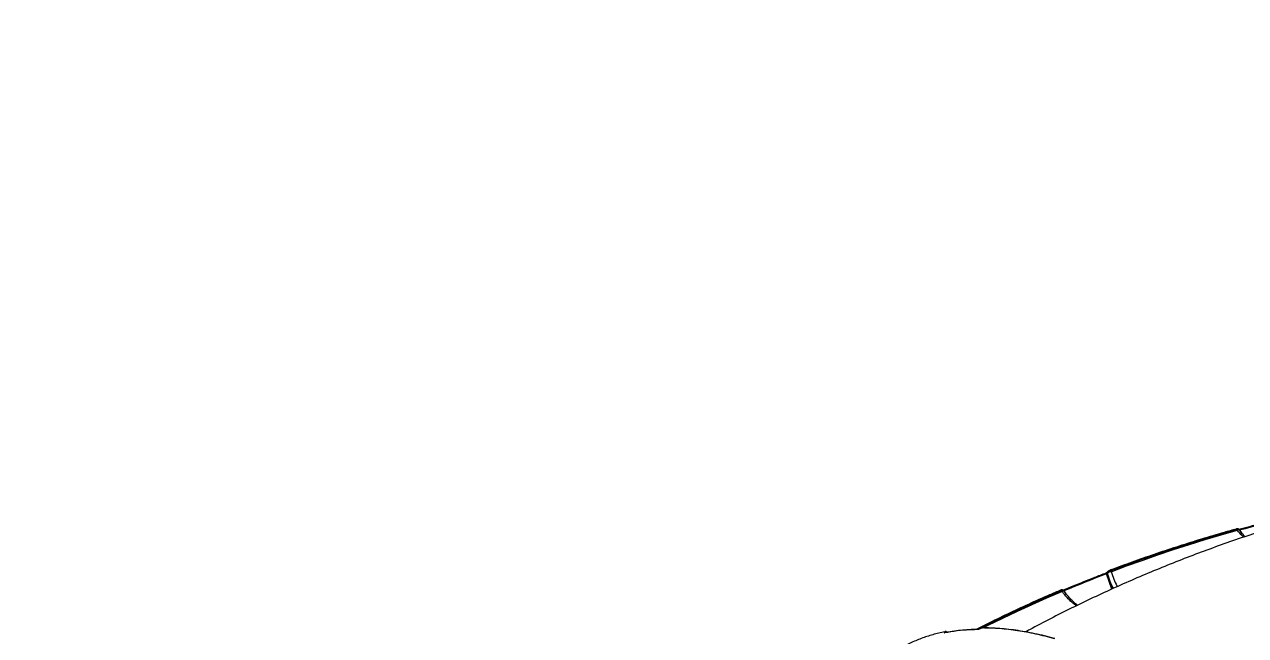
# Model space of a CAD drawing. Header units: millimetres. Extents: x -7245 to 6306, y -6696 to 5973.
# Drawn here: x 539 to 1463, y -1027 to -565 of the extents above; entities that cross this region are included whole.
import ezdxf

# ---------------------------------------------------------------- set-up
doc = ezdxf.new("R2010")
doc.units = ezdxf.units.MM
for name, color, linetype in [('DIKOM_ОБЪЕКТ', 7, 'Continuous'), ('DIKOM_РАЗМЕР_ЗОНА', 7, 'Continuous'), ('DIKOM_РАЗМЕР_ОБЪЕКТА', 7, 'Continuous')]:
    doc.layers.add(name, color=color, linetype=linetype)
doc.styles.add('style1', font='arial.ttf', dxfattribs={"width": 0.8})
doc.dimstyles.new('1-50', dxfattribs={"dimtxt": 300, "dimasz": 200, "dimexe": 100, "dimexo": 0, "dimgap": 100, "dimtad": 1, "dimtxsty": 'style1', "dimcen": 200, "dimclrd": 7, "dimclre": 7, "dimclrt": 7, "dimadec": 1, "dimazin": 2, "dimtfac": 1, "dimtmove": 0, "dimatfit": 2, "dimfxl": 0, "dimlwd": 25, "dimlwe": 18, "dimarcsym": 0})

# ---------------------------------------------------------------- blocks, each defined once
blk = doc.blocks.new('*D10')
at = {"layer": 'Defpoints', "color": 0, "transparency": 16777216}
for p in [(-4365.71, 2792.53), (4306.16, 475.6), (4306.16, -5965.27)]:
    blk.add_point(p, dxfattribs=at)
at = {"layer": 'DIKOM_РАЗМЕР_ОБЪЕКТА', "color": 7, "lineweight": 18, "transparency": 16777216}
for p, q in [((-4365.71, 2792.53), (-4365.71, -6065.27)), ((4306.16, 475.6), (4306.16, -6065.27))]:
    blk.add_line(p, q, dxfattribs=at)
at = {"layer": 'DIKOM_РАЗМЕР_ОБЪЕКТА', "color": 7, "lineweight": 25, "transparency": 16777216}
blk.add_line((-4165.71, -5965.27), (4106.16, -5965.27), dxfattribs=at)
at = {"layer": 'DIKOM_РАЗМЕР_ОБЪЕКТА', "color": 7, "transparency": 16777216}
for points in [[(-4165.71, -5931.93), (-4165.71, -5998.6), (-4365.71, -5965.27)], [(4106.16, -5931.93), (4106.16, -5998.6), (4306.16, -5965.27)]]:
    blk.add_solid(points, dxfattribs=at)
at = {"layer": 'DIKOM_РАЗМЕР_ОБЪЕКТА', "color": 7, "transparency": 16777216, "insert": (-85.78, -5712.1), "char_height": 300, "attachment_point": 5, "style": 'style1'}
blk.add_mtext('8650', dxfattribs=at)
blk = doc.blocks.new('*D11')
at = {"layer": 'Defpoints', "color": 0, "transparency": 16777216}
for p in [(-3472.32, 4472.83), (-6199.73, -2928.86), (1850.21, -2928.86)]:
    blk.add_point(p, dxfattribs=at)
at = {"layer": 'DIKOM_РАЗМЕР_ОБЪЕКТА', "color": 7, "lineweight": 18, "transparency": 16777216}
for p, q in [((-3472.32, 4472.83), (-6299.73, 4472.83)), ((1850.21, -2928.86), (-6299.73, -2928.86))]:
    blk.add_line(p, q, dxfattribs=at)
at = {"layer": 'DIKOM_РАЗМЕР_ОБЪЕКТА', "color": 7, "lineweight": 25, "transparency": 16777216}
blk.add_line((-6199.73, 4272.83), (-6199.73, -2728.86), dxfattribs=at)
at = {"layer": 'DIKOM_РАЗМЕР_ОБЪЕКТА', "color": 7, "transparency": 16777216}
for points in [[(-6233.06, 4272.83), (-6166.39, 4272.83), (-6199.73, 4472.83)], [(-6233.06, -2728.86), (-6166.39, -2728.86), (-6199.73, -2928.86)]]:
    blk.add_solid(points, dxfattribs=at)
at = {"layer": 'DIKOM_РАЗМЕР_ОБЪЕКТА', "color": 7, "transparency": 16777216, "insert": (-6452.9, 984.54), "char_height": 300, "attachment_point": 5, "rotation": 90, "style": 'style1'}
blk.add_mtext('7400', dxfattribs=at)
blk = doc.blocks.new('*D12')
at = {"layer": 'Defpoints', "color": 0, "transparency": 16777216}
for p in [(-5865.71, 123.34), (6306.18, -91.92), (6306.18, -6596.14)]:
    blk.add_point(p, dxfattribs=at)
at = {"layer": 'DIKOM_РАЗМЕР_ЗОНА', "color": 7, "lineweight": 18, "transparency": 16777216}
for p, q in [((-5865.71, 123.34), (-5865.71, -6696.14)), ((6306.18, -91.92), (6306.18, -6696.14))]:
    blk.add_line(p, q, dxfattribs=at)
at = {"layer": 'DIKOM_РАЗМЕР_ЗОНА', "color": 7, "lineweight": 25, "transparency": 16777216}
blk.add_line((-5665.71, -6596.14), (6106.18, -6596.14), dxfattribs=at)
at = {"layer": 'DIKOM_РАЗМЕР_ЗОНА', "color": 7, "transparency": 16777216}
for points in [[(-5665.71, -6562.81), (-5665.71, -6629.48), (-5865.71, -6596.14)], [(6106.18, -6562.81), (6106.18, -6629.48), (6306.18, -6596.14)]]:
    blk.add_solid(points, dxfattribs=at)
at = {"layer": 'DIKOM_РАЗМЕР_ЗОНА', "color": 7, "transparency": 16777216, "insert": (-71.19, -6342.97), "char_height": 300, "attachment_point": 5, "style": 'style1'}
blk.add_mtext('12150', dxfattribs=at)
blk = doc.blocks.new('*D13')
at = {"layer": 'Defpoints', "color": 0, "transparency": 16777216}
for p in [(-4231.86, 5972.83), (-6795, -4928.88), (1792.4, -4928.88)]:
    blk.add_point(p, dxfattribs=at)
at = {"layer": 'DIKOM_РАЗМЕР_ЗОНА', "color": 7, "lineweight": 18, "transparency": 16777216}
for p, q in [((-4231.86, 5972.83), (-6895, 5972.83)), ((1792.4, -4928.88), (-6895, -4928.88))]:
    blk.add_line(p, q, dxfattribs=at)
at = {"layer": 'DIKOM_РАЗМЕР_ЗОНА', "color": 7, "lineweight": 25, "transparency": 16777216}
blk.add_line((-6795, 5772.83), (-6795, -4728.88), dxfattribs=at)
at = {"layer": 'DIKOM_РАЗМЕР_ЗОНА', "color": 7, "transparency": 16777216}
for points in [[(-6828.33, 5772.83), (-6761.67, 5772.83), (-6795, 5972.83)], [(-6828.33, -4728.88), (-6761.67, -4728.88), (-6795, -4928.88)]]:
    blk.add_solid(points, dxfattribs=at)
at = {"layer": 'DIKOM_РАЗМЕР_ЗОНА', "color": 7, "transparency": 16777216, "insert": (-7048.17, 972.94), "char_height": 300, "attachment_point": 5, "rotation": 90, "style": 'style1'}
blk.add_mtext('10900', dxfattribs=at)

msp = doc.modelspace()

# ---------------------------------------------------------------- linework, layer by layer
at = {"layer": 'DIKOM_ОБЪЕКТ', "color": 7, "linetype": 'Continuous', "lineweight": 15}
for p, q in [((1456.775, -947.369), (1456.383, -946.857)), ((1458.171, -947.11), (1457.923, -946.785)), ((1458.412, -947.304), (1458.491, -947.407)), ((1458.491, -947.407), (1459.902, -949.232)), ((1360.306, -977.685), (1360.297, -977.688)), ((1360.897, -978.116), (1361.098, -978.691)), ((1357.771, -980.379), (1357.731, -980.263)), ((1359.709, -986.047), (1357.771, -980.379)), ((1358.204, -979.75), (1358.326, -980.098)), ((1361.734, -991.847), (1359.709, -986.047)), ((1360.29, -985.723), (1362.332, -991.571)), ((1323.976, -993.595), (1323.592, -993.093)), ((1325.372, -993.335), (1325.032, -992.891)), ((1325.395, -993.246), (1325.314, -993.26)), ((1325.395, -993.246), (1325.691, -993.633)), ((1325.691, -993.633), (1326.915, -995.215)), ((1236.654, -1024.648), (1235.459, -1024.885))]:
    msp.add_line(p, q, dxfattribs=at)
at = {"layer": 'DIKOM_ОБЪЕКТ', "color": 7, "linetype": 'Continuous', "lineweight": 15, "flags": 128}
for points in [[(1492.964, -938.39), (1488.618, -939.448), (1484.281, -940.521), (1479.95, -941.611), (1475.627, -942.718), (1471.312, -943.84), (1467.004, -944.978), (1462.704, -946.133), (1458.412, -947.304)], [(1456.383, -946.857), (1444.207, -950.311), (1432.097, -953.896), (1420.053, -957.611), (1408.078, -961.455), (1396.174, -965.428), (1384.341, -969.529), (1372.581, -973.759), (1360.897, -978.116)], [(1361.098, -978.691), (1372.805, -974.324), (1384.587, -970.085), (1396.443, -965.974), (1408.371, -961.993), (1420.37, -958.142), (1432.438, -954.42), (1444.574, -950.829), (1456.775, -947.369)], [(1456.383, -946.857), (1456.302, -946.709), (1456.215, -946.584), (1456.126, -946.488), (1456.037, -946.424), (1455.953, -946.394), (1455.88, -946.397)], [(1458.156, -947.092), (1458.061, -947.03), (1457.893, -947.001), (1457.674, -947.022), (1457.409, -947.092), (1457.106, -947.209), (1456.775, -947.369)], [(1458.171, -947.11), (1458.17, -947.108), (1458.156, -947.092)], [(1360.897, -978.116), (1360.801, -977.973), (1360.699, -977.853), (1360.596, -977.761), (1360.496, -977.7), (1360.402, -977.673), (1360.317, -977.681), (1360.306, -977.685)], [(1357.731, -980.263), (1353.655, -981.832), (1349.589, -983.416), (1345.532, -985.016), (1341.485, -986.631), (1337.448, -988.261), (1333.421, -989.907), (1329.403, -991.569), (1325.395, -993.246)], [(1357.731, -980.263), (1357.633, -980.12), (1357.531, -980), (1357.428, -979.908), (1357.327, -979.848), (1357.232, -979.821), (1357.147, -979.829), (1357.137, -979.833)], [(1323.592, -993.093), (1312.294, -997.96), (1301.078, -1002.951), (1289.946, -1008.064), (1278.899, -1013.299), (1267.938, -1018.655), (1260.819, -1022.223)], [(1264.298, -1021.163), (1268.209, -1019.212), (1279.192, -1013.844), (1290.261, -1008.598), (1301.416, -1003.473), (1312.655, -998.472), (1323.976, -993.595)], [(1323.592, -993.093), (1323.49, -992.952), (1323.383, -992.834), (1323.275, -992.745), (1323.17, -992.685), (1323.071, -992.66), (1322.983, -992.669), (1322.965, -992.675)], [(1325.357, -993.318), (1325.261, -993.256), (1325.094, -993.227), (1324.875, -993.247), (1324.61, -993.317), (1324.307, -993.435), (1323.976, -993.595)], [(1325.372, -993.335), (1325.371, -993.334), (1325.357, -993.318)], [(1235.173, -1024.961), (1235.321, -1024.884), (1235.448, -1024.848)], [(1235.311, -1024.079), (1235.455, -1024.004), (1235.582, -1023.967)]]:
    msp.add_lwpolyline(points, dxfattribs=at)
at = {"layer": 'DIKOM_ОБЪЕКТ', "color": 7, "linetype": 'Continuous', "lineweight": 15}
for centre, radius, start, end in [((1457.755, -947.487), 0.682, 15.562692, 72.197727), ((1358.845, -979.487), 0.693, 144.704086, 202.294648), ((1361.666, -983.244), 4.589, 97.111825, 136.713931), ((1357.655, -979.464), 0.922, 277.199063, 316.59909), ((1359.628, -985.22), 0.831, 275.603357, 322.765243), ((1324.447, -993.795), 1.096, 30.076176, 59.29459), ((1235.366, -1025.417), 0.907, 45.890306, 97.913473), ((1260.364, -1023.071), 0.703, 89.385073, 124.488717), ((1261.892, -1022.014), 0.159, 77.42322, 121.084868), ((1264.22, -1021.829), 0.697, 86.286721, 124.501867)]:
    msp.add_arc(centre, radius, start, end, dxfattribs=at)
for points, knots in [([(1676.598, -902.877), (1672.625, -903.397), (1662.441, -904.728), (1646.126, -907.205), (1627.655, -910.269), (1609.274, -913.637), (1590.987, -917.292), (1572.798, -921.239), (1554.713, -925.473), (1536.739, -929.996), (1518.878, -934.804), (1501.138, -939.898), (1483.523, -945.274), (1466.038, -950.932), (1448.688, -956.87), (1431.478, -963.084), (1414.414, -969.575), (1397.499, -976.339), (1380.74, -983.376), (1364.139, -990.681), (1347.704, -998.255), (1331.434, -1006.087), (1315.352, -1014.204), (1303.706, -1020.252), (1297.473, -1023.675), (1296.487, -1024.217)], [0, 0, 0, 0, 0.0295706, 0.0757761, 0.12195, 0.1680917, 0.2141987, 0.2602701, 0.3063043, 0.3523002, 0.398256, 0.4441699, 0.4900413, 0.5358687, 0.5816506, 0.6273862, 0.6730737, 0.7187132, 0.7643032, 0.8098424, 0.8553302, 0.9007662, 0.9461493, 0.9914796, 1, 1, 1, 1]), ([(1492.493, -937.921), (1489.419, -938.671), (1480.507, -940.846), (1468.982, -943.827), (1460.561, -946.121), (1457.911, -946.843)], [0, 0, 0, 0, 0.2651019, 0.7686544, 1, 1, 1, 1]), ([(1455.88, -946.397), (1452.853, -947.246), (1444.076, -949.706), (1429.647, -953.978), (1412.644, -959.297), (1395.78, -964.877), (1379.354, -970.613), (1367.562, -974.939), (1361.331, -977.297), (1360.306, -977.685)], [0, 0, 0, 0, 0.093013, 0.2696782, 0.4463442, 0.623011, 0.7996758, 0.9670441, 1, 1, 1, 1]), ([(1457.911, -946.793), (1457.897, -946.767), (1457.813, -946.614), (1457.537, -946.44), (1457.135, -946.283), (1456.623, -946.252), (1456.193, -946.304), (1455.916, -946.39), (1455.878, -946.402)], [0, 0, 0, 0, 0.0382729, 0.2254689, 0.4085057, 0.6387883, 0.9510258, 1, 1, 1, 1]), ([(1457.914, -946.791), (1457.913, -946.784), (1457.891, -946.678), (1457.611, -946.615), (1457.096, -946.626), (1456.621, -946.78), (1456.383, -946.857)], [0, 0, 0, 0, 0.0257424, 0.3488354, 0.6751702, 1, 1, 1, 1]), ([(1461.317, -952.602), (1460.99, -952.268), (1459.435, -950.682), (1457.949, -948.831), (1456.775, -947.369)], [0, 0, 0, 0, 0.210079, 1, 1, 1, 1]), ([(1462.5, -952.21), (1462.182, -951.871), (1461.119, -950.736), (1459.672, -949.017), (1458.577, -947.579), (1458.189, -947.069)], [0, 0, 0, 0, 0.2160416, 0.7223021, 1, 1, 1, 1]), ([(1358.273, -979.095), (1358.267, -979.103), (1358.253, -979.122), (1358.173, -979.206), (1358.029, -979.329), (1357.803, -979.494), (1357.516, -979.663), (1357.272, -979.783), (1357.162, -979.822), (1357.141, -979.829)], [0, 0, 0, 0, 0.0865049, 0.1973072, 0.346541, 0.5205793, 0.7266477, 0.9473628, 1, 1, 1, 1]), ([(1360.897, -978.116), (1360.84, -978.133), (1360.536, -978.224), (1359.956, -978.454), (1359.224, -978.853), (1358.591, -979.306), (1358.333, -979.602), (1358.204, -979.75)], [0, 0, 0, 0, 0.0547283, 0.2944076, 0.530086, 0.7646531, 1, 1, 1, 1]), ([(1359.397, -978.152), (1359.282, -978.22), (1358.919, -978.433), (1358.531, -978.752), (1358.346, -979.025), (1358.295, -979.101)], [0, 0, 0, 0, 0.2507154, 0.7927051, 1, 1, 1, 1]), ([(1360.301, -977.699), (1360.125, -977.765), (1359.816, -977.88), (1359.523, -978.07), (1359.397, -978.152)], [0, 0, 0, 0, 0.5694833, 1, 1, 1, 1]), ([(1361.098, -978.691), (1361.786, -980.599), (1363.183, -984.471), (1364.875, -988.126), (1365.843, -989.729), (1365.967, -989.934)], [0, 0, 0, 0, 0.4587911, 0.9307379, 1, 1, 1, 1]), ([(1357.137, -979.833), (1354.254, -980.945), (1345.896, -984.168), (1335.19, -988.473), (1327.407, -991.726), (1325.011, -992.727)], [0, 0, 0, 0, 0.2670971, 0.7744137, 1, 1, 1, 1]), ([(1358.204, -979.75), (1358.179, -979.782), (1358.127, -979.848), (1358.012, -979.977), (1357.885, -980.111), (1357.79, -980.207), (1357.74, -980.254), (1357.731, -980.263)], [0, 0, 0, 0, 0.2178287, 0.4437822, 0.6835848, 0.9399986, 1, 1, 1, 1]), ([(1358.326, -980.098), (1358.424, -980.382), (1358.919, -981.8), (1359.561, -983.679), (1360.125, -985.261), (1360.29, -985.723)], [0, 0, 0, 0, 0.1503862, 0.7521151, 1, 1, 1, 1]), ([(1362.995, -991.265), (1362.556, -990.454), (1361.625, -988.736), (1360.751, -986.764), (1360.29, -985.723)], [0, 0, 0, 0, 0.472033, 1, 1, 1, 1]), ([(1322.965, -992.675), (1320.142, -993.881), (1311.956, -997.377), (1298.531, -1003.35), (1282.76, -1010.69), (1269.594, -1017.043), (1261.755, -1021.043), (1259.049, -1022.423)], [0, 0, 0, 0, 0.1298822, 0.3765736, 0.6232621, 0.8699522, 1, 1, 1, 1]), ([(1325.026, -992.897), (1325.018, -992.882), (1324.942, -992.739), (1324.685, -992.573), (1324.321, -992.433), (1323.901, -992.411), (1323.467, -992.478), (1323.124, -992.626), (1322.959, -992.697)], [0, 0, 0, 0, 0.0212028, 0.2020061, 0.3600568, 0.535973, 0.7759319, 1, 1, 1, 1]), ([(1325.02, -992.9), (1325.017, -992.889), (1324.998, -992.79), (1324.735, -992.755), (1324.257, -992.814), (1323.813, -993), (1323.592, -993.093)], [0, 0, 0, 0, 0.0397139, 0.3595017, 0.6798242, 1, 1, 1, 1]), ([(1334.821, -1004.518), (1333.979, -1003.884), (1331.945, -1002.354), (1328.705, -999.193), (1325.936, -996.092), (1324.388, -994.12), (1323.976, -993.595)], [0, 0, 0, 0, 0.2279469, 0.5508564, 0.8804172, 1, 1, 1, 1]), ([(1335.754, -1004.068), (1335.466, -1003.846), (1334.458, -1003.07), (1332.706, -1001.488), (1330.516, -999.342), (1328.338, -996.953), (1326.621, -994.927), (1325.66, -993.651), (1325.391, -993.294)], [0, 0, 0, 0, 0.0825574, 0.288756, 0.4971314, 0.7071399, 0.9181697, 1, 1, 1, 1]), ([(1235.311, -1024.079), (1232.268, -1024.78), (1226.181, -1026.184), (1217.502, -1029.128), (1209.135, -1032.634), (1203.893, -1035.527), (1201.272, -1036.973)], [0, 0, 0, 0, 0.2490939, 0.4981919, 0.7490968, 1, 1, 1, 1]), ([(1235.173, -1024.961), (1235.146, -1024.965), (1235.027, -1024.985), (1234.892, -1024.976), (1234.863, -1024.887), (1234.97, -1024.734), (1235.15, -1024.591), (1235.241, -1024.52)], [0, 0, 0, 0, 0.0732778, 0.3224682, 0.554949, 0.7772995, 1, 1, 1, 1]), ([(1259.966, -1022.492), (1259.586, -1022.498), (1257.687, -1022.528), (1252.491, -1022.717), (1244.51, -1023.356), (1238.287, -1024.425), (1235.173, -1024.961)], [0, 0, 0, 0, 0.0441405, 0.2207199, 0.6100181, 1, 1, 1, 1]), ([(1235.241, -1024.52), (1235.332, -1024.448), (1235.515, -1024.303), (1235.623, -1024.149), (1235.596, -1024.059), (1235.46, -1024.05), (1235.339, -1024.073), (1235.311, -1024.079)], [0, 0, 0, 0, 0.2210206, 0.4418271, 0.6744582, 0.925066, 1, 1, 1, 1]), ([(1235.446, -1024.848), (1235.44, -1024.849), (1235.426, -1024.852), (1235.432, -1024.851), (1235.435, -1024.851)], [0, 0, 0, 0, 0.4517569, 1, 1, 1, 1]), ([(1237.019, -1024.689), (1237.018, -1024.685), (1237.003, -1024.55), (1236.843, -1024.322), (1236.578, -1024.083), (1236.279, -1023.96), (1235.993, -1023.921), (1235.765, -1023.929), (1235.621, -1023.966), (1235.565, -1023.981)], [0, 0, 0, 0, 0.0070935, 0.2067192, 0.3919367, 0.5516451, 0.7051676, 0.8859865, 1, 1, 1, 1]), ([(1260.187, -1022.408), (1259.093, -1022.416), (1255.793, -1022.443), (1250.428, -1022.781), (1244.114, -1023.434), (1239.527, -1024.068), (1237.09, -1024.56), (1236.654, -1024.648)], [0, 0, 0, 0, 0.1339145, 0.4039033, 0.6731529, 0.9415513, 1, 1, 1, 1]), ([(1261.927, -1021.858), (1261.779, -1021.939), (1261.486, -1022.099), (1260.972, -1022.298), (1260.457, -1022.442), (1260.13, -1022.488), (1259.982, -1022.491), (1259.966, -1022.492)], [0, 0, 0, 0, 0.2147327, 0.4258999, 0.6816897, 0.9641515, 1, 1, 1, 1]), ([(1261.81, -1021.876), (1261.788, -1021.889), (1261.704, -1021.941), (1261.5, -1022.042), (1261.206, -1022.167), (1260.866, -1022.28), (1260.573, -1022.349), (1260.385, -1022.368), (1260.366, -1022.368), (1260.363, -1022.368)], [0, 0, 0, 0, 0.0444392, 0.1758841, 0.3347952, 0.5255271, 0.7534298, 0.9550367, 1, 1, 1, 1]), ([(1264.216, -1021.14), (1264.168, -1021.138), (1263.888, -1021.125), (1263.37, -1021.23), (1262.646, -1021.461), (1262.096, -1021.698), (1261.859, -1021.858), (1261.799, -1021.898)], [0, 0, 0, 0, 0.0686884, 0.3937277, 0.6695357, 0.9163979, 1, 1, 1, 1]), ([(1263.825, -1021.254), (1263.66, -1021.266), (1263.369, -1021.288), (1262.835, -1021.441), (1262.347, -1021.629), (1262.068, -1021.782), (1261.927, -1021.858)], [0, 0, 0, 0, 0.3292785, 0.5798393, 0.7885839, 1, 1, 1, 1]), ([(1318.242, -1029.409), (1313.516, -1028.155), (1304.063, -1025.648), (1290.281, -1023.163), (1276.79, -1021.546), (1268.147, -1021.351), (1263.825, -1021.254)], [0, 0, 0, 0, 0.248595, 0.4971902, 0.7485941, 1, 1, 1, 1]), ([(1318.511, -1029.301), (1317.805, -1029.095), (1314.602, -1028.162), (1308.986, -1026.771), (1301.673, -1025.138), (1294.458, -1023.796), (1287.343, -1022.724), (1280.334, -1021.923), (1273.447, -1021.417), (1268.086, -1021.18), (1265.067, -1021.21), (1264.259, -1021.218)], [0, 0, 0, 0, 0.0369589, 0.1675319, 0.2982171, 0.4289844, 0.5598027, 0.6906348, 0.8214427, 0.9521889, 1, 1, 1, 1])]:
    msp.add_open_spline(points, degree=3, knots=knots, dxfattribs=at)

# ---------------------------------------------------------------- dimensions: what is measured, and where the dimension line sits
at = {"layer": 'DIKOM_РАЗМЕР_ЗОНА'}
dim = msp.add_linear_dim(base=(-6795.001, -4928.879), p1=(-4231.865, 5972.834), p2=(1792.398, -4928.879), angle=90, text='10900', dimstyle='1-50', dxfattribs=at)
dim.commit()
dim.dimension.update_dxf_attribs({"geometry": '*D13', "text_midpoint": (-6795.001, 972.936), "dimtype": 160})
dim = msp.add_linear_dim(base=(6306.184, -6596.144), p1=(-5865.714, 123.344), p2=(6306.184, -91.922), text='12150', dimstyle='1-50', dxfattribs=at)
dim.commit()
dim.dimension.update_dxf_attribs({"geometry": '*D12', "text_midpoint": (-71.192, -6596.144), "dimtype": 160})
at = {"layer": 'DIKOM_РАЗМЕР_ОБЪЕКТА'}
dim = msp.add_linear_dim(base=(-6199.728, -2928.864), p1=(-3472.315, 4472.834), p2=(1850.213, -2928.864), angle=90, text='7400', dimstyle='1-50', dxfattribs=at)
dim.commit()
dim.dimension.update_dxf_attribs({"geometry": '*D11', "text_midpoint": (-6199.728, 984.539), "dimtype": 160})
dim = msp.add_linear_dim(base=(4306.158, -5965.268), p1=(-4365.714, 2792.532), p2=(4306.158, 475.605), text='8650', dimstyle='1-50', dxfattribs=at)
dim.commit()
dim.dimension.update_dxf_attribs({"geometry": '*D10', "text_midpoint": (-85.784, -5965.268), "dimtype": 160})

doc.saveas('drawing.dxf')
